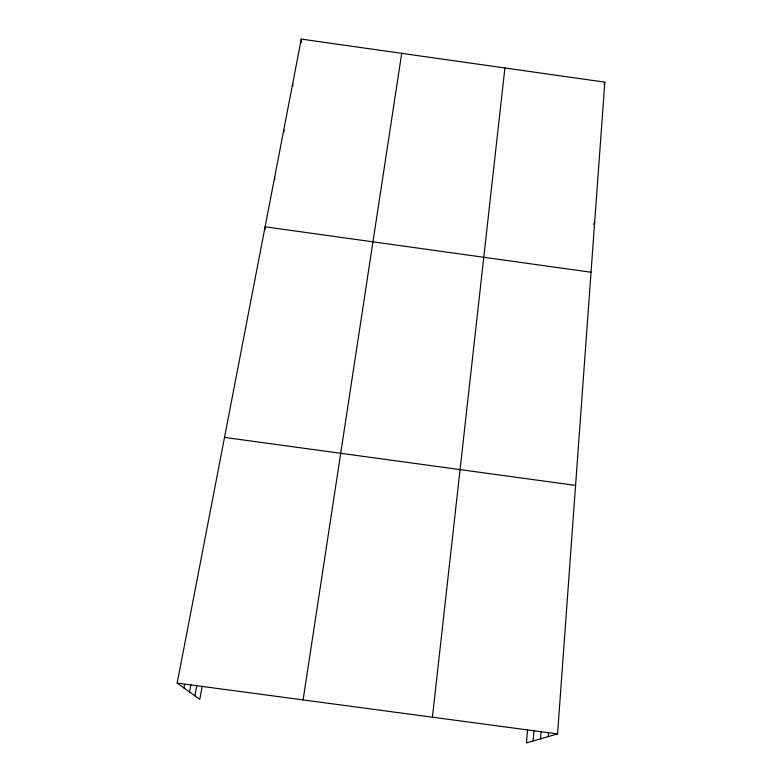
<?xml version="1.0" encoding="UTF-8"?>
<svg xmlns="http://www.w3.org/2000/svg" width="782" height="782" viewBox="0 0 782 782"><rect width="100%" height="100%" fill="white"/><g stroke="black" fill="none" stroke-linecap="round" stroke-linejoin="round"><path stroke-width="1.17" d="M527.547 729.508L526.452 742.9L557.556 733.917L604.828 82.149L301.275 39.1L177.172 683.087L199.781 699.303L202.196 686.254M548.28 736.595L548.553 732.949M540.548 738.834L541.105 731.59M533.138 740.965L534.008 730.163M432.426 717.192L504.908 67.975M303.093 699.919L401.704 53.342M194.923 695.824L196.917 685.12M189.547 691.962L190.896 684.797M183.917 687.925L184.591 684.377M604.007 84.348L604.828 82.149M593.704 224.307L594.672 222.147M177.172 683.087L557.556 733.917M224.512 437.402L575.581 485.407M591.045 272.234L265.098 226.8L265.391 229.106M274.638 177.328L274.873 179.665M283.827 129.617L284.013 131.972M292.703 83.566L292.849 85.922M301.275 39.1L301.441 42.619"/></g></svg>
